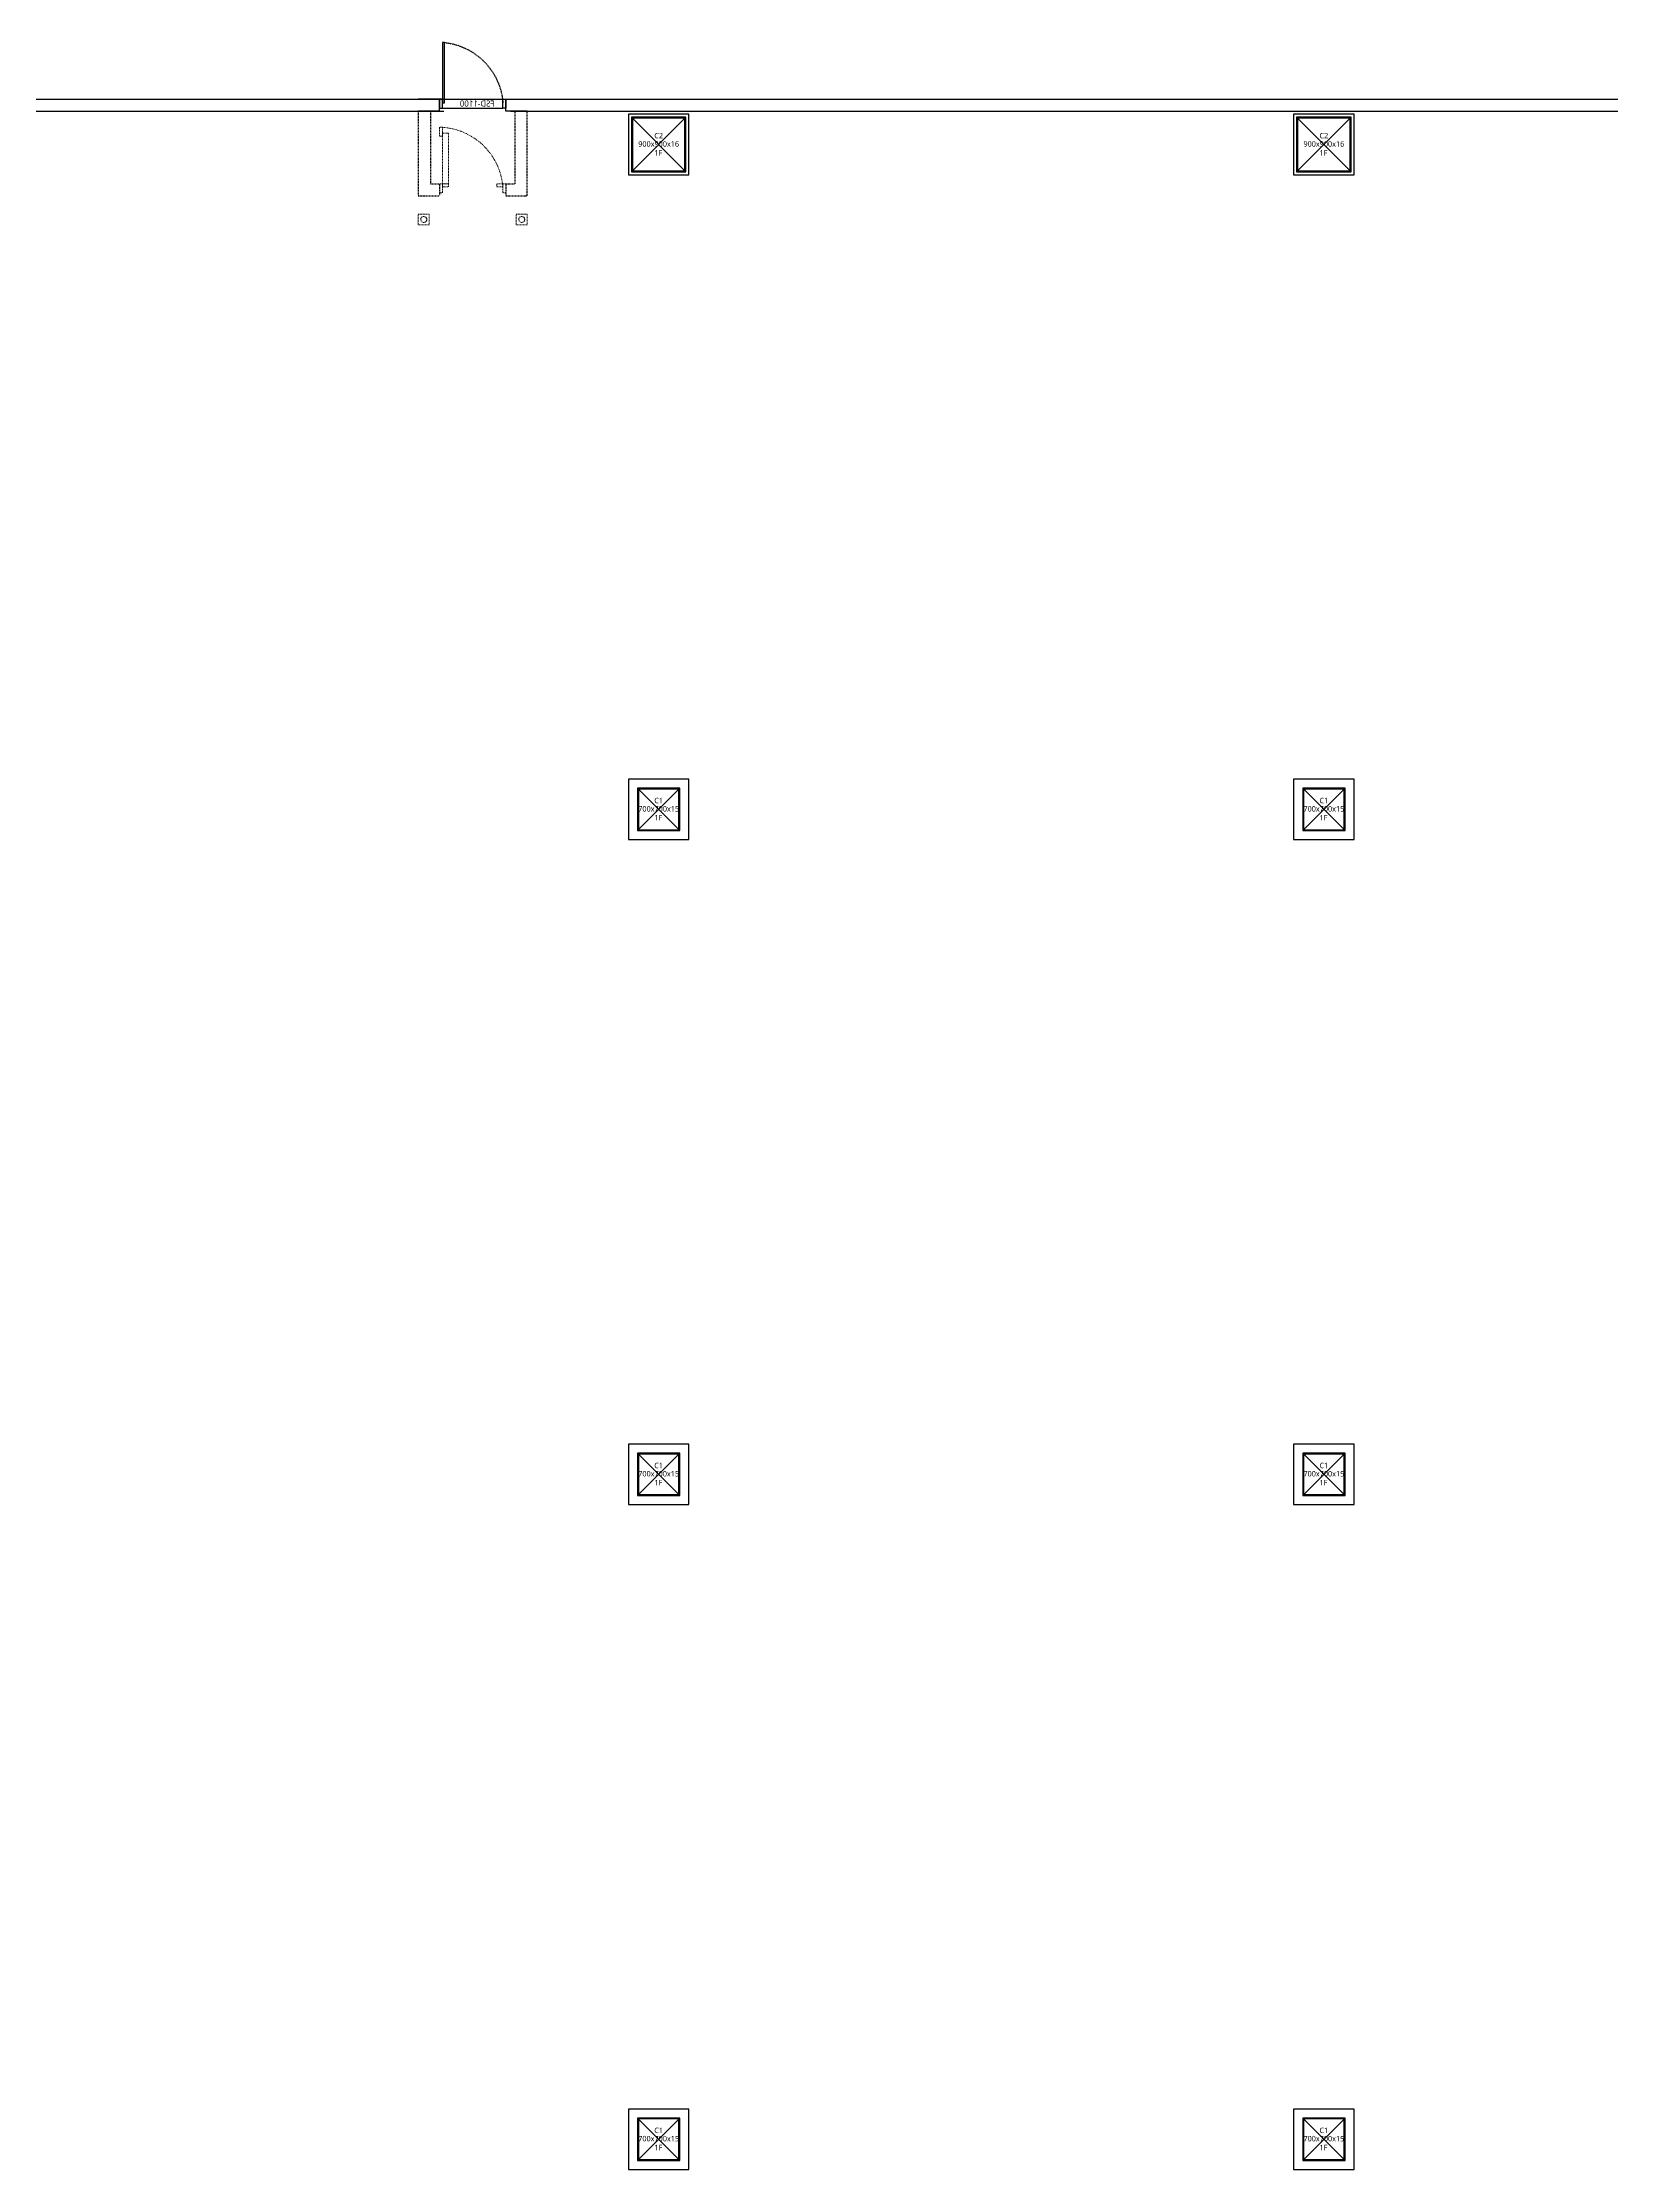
# Model space of a CAD drawing. Header units: millimetres. Extents: x 13515 to 183937, y -33900 to -660.
# Drawn here: x 121216 to 121622, y -20418 to -19867 of the extents above; entities that cross this region are included whole.
import ezdxf
from ezdxf.enums import TextEntityAlignment as Align

# ---------------------------------------------------------------- set-up
doc = ezdxf.new("R2010")
doc.units = ezdxf.units.MM
doc.header["$LTSCALE"] = 100
doc.header["$MEASUREMENT"] = 0
doc.linetypes.add('-HID', pattern=[2.5, 1.5, -1])
doc.linetypes.add('HID', pattern=[2.5, 1.5, -1])
doc.layers.get('0').update_dxf_attribs({"linetype": 'CONTINUOUS'})
doc.layers.get('Defpoints').update_dxf_attribs({"color": 171, "linetype": 'CONTINUOUS'})
doc.layers.add('#프레임 라인', color=189, linetype='CONTINUOUS', plot=False)
for name, color, linetype in [('DOOR', 4, 'CONTINUOUS'), ('DOOR ELE', 253, 'CONTINUOUS'), ('DOOR(OPEN ELE)', 5, 'CONTINUOUS'), ('ELE9', 9, 'CONTINUOUS'), ('FIN(패널-200글라스울64k)', 4, 'CONTINUOUS'), ('FIN(패널-T150 방열)', 9, 'CONTINUOUS'), ('STEEL', 5, 'CONTINUOUS'), ('단열패널-방열문(저온공사분)', 251, 'CONTINUOUS')]:
    doc.layers.add(name, color=color, linetype=linetype)
doc.styles.add('TE', font='malgun_0.ttf')
doc.styles.add('나눔바른고딕', font='NanumBarunGothic.ttf')

# ---------------------------------------------------------------- blocks, each defined once
blk = doc.blocks.new('C2-1F')
at = {"layer": '#프레임 라인', "ltscale": 0.1}
blk.add_lwpolyline([(-500, -500), (500, -500), (500, 500), (-500, 500)], close=True, dxfattribs=at)
for points in [[(-450, -450), (450, -450), (450, 450), (-450, 450)], [(-434, -434), (434, -434), (434, 434), (-434, 434)]]:
    blk.add_lwpolyline(points, close=True)
at = {"layer": 'Defpoints', "ltscale": 10000}
for p, q in [((-450, -450), (450, 450)), ((450, -450), (-450, 450))]:
    blk.add_line(p, q, dxfattribs=at)
at = {"layer": 'Defpoints', "style": 'TE'}
for s, p in [('900x900x16', (0, -35)), ('C2', (0, 102)), ('1F', (-6, -182))]:
    blk.add_text(s, height=90, dxfattribs=at).set_placement(p, align=Align.CENTER)
blk = doc.blocks.new('C1-1F')
at = {"layer": '#프레임 라인', "ltscale": 0.1}
blk.add_lwpolyline([(-500, -500), (500, -500), (500, 500), (-500, 500)], close=True, dxfattribs=at)
for points in [[(-350, -350), (350, -350), (350, 350), (-350, 350)], [(-335, -335), (335, -335), (335, 335), (-335, 335)]]:
    blk.add_lwpolyline(points, close=True)
at = {"layer": 'Defpoints', "ltscale": 10000}
for p, q in [((-350, -350), (350, 350)), ((350, -350), (-350, 350))]:
    blk.add_line(p, q, dxfattribs=at)
at = {"layer": 'Defpoints', "style": 'TE'}
for s, p in [('700x700x15', (0, -35)), ('C1', (0, 102)), ('1F', (-6, -182))]:
    blk.add_text(s, height=90, dxfattribs=at).set_placement(p, align=Align.CENTER)
blk = doc.blocks.new('A$C48EA7C17')
at = {"layer": 'DOOR'}
for points in [[(965, 1088), (1000, 1088), (1000, 88), (965, 88)], [(-50, 0), (0, 0), (0, 150), (-50, 150)], [(1050, 0), (1000, 0), (1000, 150), (1050, 150)]]:
    blk.add_lwpolyline(points, close=True, dxfattribs=at)
at = {"layer": 'DOOR ELE', "ltscale": 0.1}
for points in [[(965, 150), (0, 150)], [(1000, 0), (0, 0)]]:
    blk.add_lwpolyline(points, dxfattribs=at)
at = {"layer": 'DOOR(OPEN ELE)', "linetype": 'HID', "ltscale": 0.05}
blk.add_arc((1084, 7), 1087, 96.2785, 175.7623, dxfattribs=at)
at = {"layer": 'Defpoints', "style": '나눔바른고딕'}
blk.add_text('FSD-1100', height=100, dxfattribs=at).set_placement((139, 28))
blk = doc.blocks.new('A$C236D454C')
at = {"layer": 'FIN(패널-200글라스울64k)', "ltscale": 1000}
for points in [[(0, 1112), (350, 1112)], [(350, 1112), (350, 912)], [(1450, 1112), (1450, 912)], [(1450, 1112), (1800, 1112)], [(350, 912), (0, 912)], [(1450, 912), (1800, 912)]]:
    blk.add_lwpolyline(points, dxfattribs=at)
at = {"layer": 'FIN(패널-T150 방열)', "linetype": '-HID', "ltscale": 0.1}
for points in [[(350, 2512), (0, 2512), (0, 1112)], [(350, 2312), (350, 2512)], [(1800, 1112), (1800, 2512), (1450, 2512)], [(1450, 2312), (1450, 2512)], [(350, 2312), (200, 2312), (200, 1112)], [(1600, 1112), (1600, 2312), (1450, 2312)]]:
    blk.add_lwpolyline(points, dxfattribs=at)
at = {"layer": 'STEEL', "linetype": '-HID', "lineweight": 0, "ltscale": 0.1}
for p, q in [((0, 2992), (180, 2992)), ((0, 2812), (0, 2992)), ((180, 2992), (180, 2812)), ((1620, 2992), (1800, 2992)), ((1620, 2812), (1620, 2992)), ((1800, 2992), (1800, 2812)), ((180, 2812), (0, 2812)), ((1800, 2812), (1620, 2812))]:
    blk.add_line(p, q, dxfattribs=at)
for centre in [(90, 2902), (1710, 2902)]:
    blk.add_circle(centre, 50, dxfattribs=at)
at = {"layer": '단열패널-방열문(저온공사분)', "linetype": '-HID', "lineweight": 0, "ltscale": 0.1}
for points in [[(350, 2462), (400, 2462), (400, 2312), (350, 2312)], [(500, 2312), (500, 2362), (400, 2362), (400, 2312)], [(1400, 2312), (1400, 2362), (1300, 2362), (1300, 2312)], [(1300, 1475), (1400, 1475), (1400, 2312), (1300, 2312)], [(1450, 2462), (1400, 2462), (1400, 2312), (1450, 2312)], [(1450, 1375), (1450, 1525), (1400, 1525), (1400, 1375)]]:
    blk.add_lwpolyline(points, close=True, dxfattribs=at)
blk.add_arc((1474, 2451), 1076, 184.0279, 268.0719, dxfattribs=at)
at = {"ltscale": 0.1, "xscale": -1, "rotation": 180}
blk.add_blockref('A$C48EA7C17', (400, 1062), dxfattribs=at)
blk = doc.blocks.new('FGHJ')
at = {"layer": 'ELE9', "ltscale": 0.1}
for points in [[(37160949.1, 23646.3), (37170449.1, 23646.3)], [(37171549.1, 23646.3), (37203524.1, 23646.3)], [(37160949.1, 23446.3), (37170449.1, 23446.3)], [(37171549.1, 23446.3), (37203524.1, 23446.3)]]:
    blk.add_lwpolyline(points, dxfattribs=at)
at = {"layer": 'ELE9', "ltscale": 0.1, "rotation": 180}
blk.add_blockref('A$C236D454C', (37171824.1, 24558.8), dxfattribs=at)
at = {"layer": 'ELE9', "ltscale": 0.1}
for name, p in [('C2-1F', (37173999.1, 22896.3)), ('C2-1F', (37184999.1, 22896.3)), ('C1-1F', (37173999.1, 11896.3)), ('C1-1F', (37184999.1, 11896.3)), ('C1-1F', (37173999.1, 896.3)), ('C1-1F', (37184999.1, 896.3)), ('C1-1F', (37173999.1, -10103.7)), ('C1-1F', (37184999.1, -10103.7))]:
    blk.add_blockref(name, p, dxfattribs=at)

msp = doc.modelspace()

# ---------------------------------------------------------------- block references
at = {"xscale": 0.01565102769230769, "yscale": 0.01565102769230769, "zscale": 0.01565102769230769}
msp.add_blockref('FGHJ', (-460436.19, -20252.24), dxfattribs=at)

doc.saveas('drawing.dxf')
